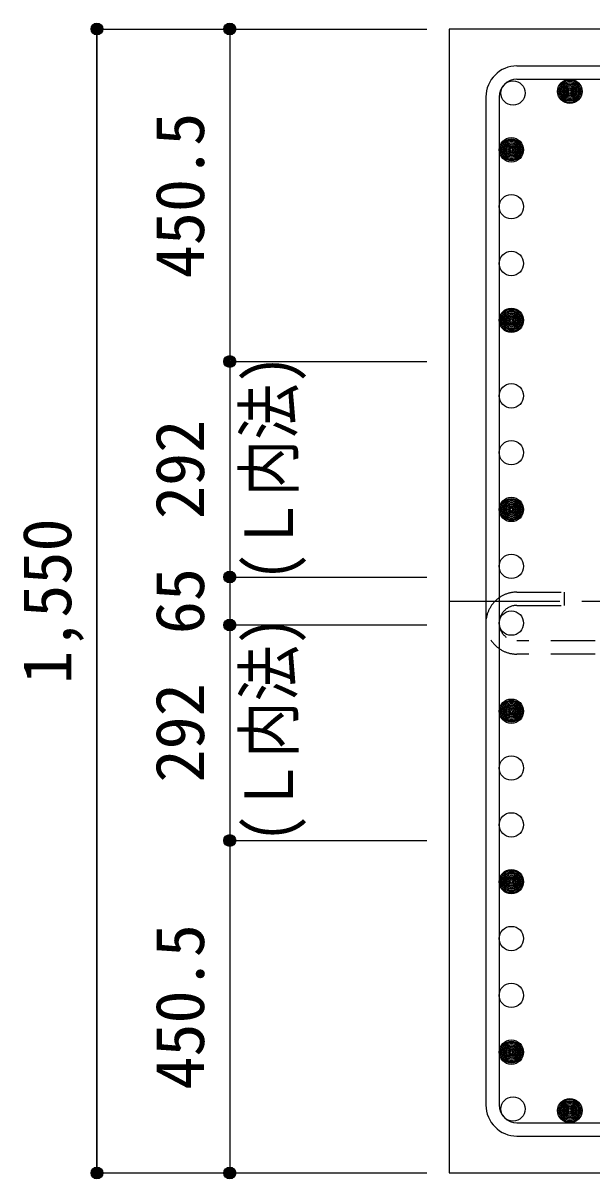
# Model space of a CAD drawing. Units: millimetres at full size, sheet at 1:30. Extents: x -5973 to 5954, y -4195 to 4201.
# Drawn here: x -800 to -29, y -2525 to -959 of the extents above; entities that cross this region are included whole.
import ezdxf
from ezdxf.enums import TextEntityAlignment as Align

# ---------------------------------------------------------------- set-up
doc = ezdxf.new("R2010")
doc.units = ezdxf.units.MM
doc.header["$LTSCALE"] = 30
doc.header["$PDMODE"] = 32
doc.header["$PDSIZE"] = 15
doc.linetypes.add('CHAIN1', pattern=[8, 5, -1, 1, -1])
doc.linetypes.add('DASHED2', pattern=[3, 2, -1])
for name, color, linetype in [('0-1_躯体線', 2, 'Continuous'), ('0-3_立上り筋', 4, 'Continuous'), ('0-4_フープ筋', 7, 'Continuous'), ('0-7_文字', 4, 'Continuous'), ('0-C', 7, 'DASHED2'), ('0-D_寸法', 4, 'Continuous')]:
    doc.layers.add(name, color=color, linetype=linetype)
doc.styles.add('ＭＳ ゴシック', font='')
doc.styles.get('ＭＳ ゴシック').set_extended_font_data('MS Gothic')

msp = doc.modelspace()

# ---------------------------------------------------------------- linework, layer by layer
at = {"layer": '0-1_躯体線'}
for p, q in [((-222.56, -967.16), (-222.56, -2517.16)), ((1727.44, -967.16), (-222.56, -967.16)), ((-222.56, -2517.16), (160.44, -2517.16))]:
    msp.add_line(p, q, dxfattribs=at)
at = {"layer": '0-3_立上り筋', "color": 3}
for centre in [(-135.87, -1053.86), (-58.87, -1051.66), (-138.06, -1130.86), (-138.06, -1207.86), (-138.06, -1284.86), (-138.06, -1361.86), (-138.06, -1464.16), (-138.06, -1541.16), (-138.06, -1618.16), (-138.06, -1695.16), (-138.06, -1772.16), (-138.06, -1891.47), (-138.06, -1968.47), (-138.06, -2045.47), (-138.06, -2122.47), (-138.06, -2199.47), (-138.06, -2276.47), (-138.06, -2353.47), (-135.87, -2430.47), (-58.87, -2432.66)]:
    msp.add_circle(centre, 16.5, dxfattribs=at)
at = {"layer": '0-3_立上り筋'}
for centre, radius in [((-58.87, -1051.66), 14.85), ((-58.87, -1051.66), 13.2), ((-58.87, -1051.66), 11.55), ((-58.87, -1051.66), 9.9), ((-58.87, -1051.66), 8.25), ((-58.87, -1051.66), 6.6), ((-58.87, -1051.66), 4.95), ((-58.87, -1051.66), 3.3), ((-58.87, -1051.66), 1.65), ((-138.06, -1130.86), 14.85), ((-138.06, -1130.86), 13.2), ((-138.06, -1130.86), 11.55), ((-138.06, -1130.86), 9.9), ((-138.06, -1130.86), 8.25), ((-138.06, -1130.86), 6.6), ((-138.06, -1130.86), 4.95), ((-138.06, -1130.86), 3.3), ((-138.06, -1130.86), 1.65), ((-138.06, -1361.86), 14.85), ((-138.06, -1361.86), 13.2), ((-138.06, -1361.86), 11.55), ((-138.06, -1361.86), 9.9), ((-138.06, -1361.86), 8.25), ((-138.06, -1361.86), 6.6), ((-138.06, -1361.86), 4.95), ((-138.06, -1361.86), 3.3), ((-138.06, -1361.86), 1.65), ((-138.06, -1618.16), 14.85), ((-138.06, -1618.16), 13.2), ((-138.06, -1618.16), 11.55), ((-138.06, -1618.16), 9.9), ((-138.06, -1618.16), 8.25), ((-138.06, -1618.16), 6.6), ((-138.06, -1618.16), 4.95), ((-138.06, -1618.16), 3.3), ((-138.06, -1618.16), 1.65), ((-138.06, -1891.47), 14.85), ((-138.06, -1891.47), 13.2), ((-138.06, -1891.47), 11.55), ((-138.06, -1891.47), 9.9), ((-138.06, -1891.47), 8.25), ((-138.06, -1891.47), 6.6), ((-138.06, -1891.47), 4.95), ((-138.06, -1891.47), 3.3), ((-138.06, -1891.47), 1.65), ((-138.06, -2122.47), 14.85), ((-138.06, -2122.47), 13.2), ((-138.06, -2122.47), 11.55), ((-138.06, -2122.47), 9.9), ((-138.06, -2122.47), 8.25), ((-138.06, -2122.47), 6.6), ((-138.06, -2122.47), 4.95), ((-138.06, -2122.47), 3.3), ((-138.06, -2122.47), 1.65), ((-138.06, -2353.47), 14.85), ((-138.06, -2353.47), 13.2), ((-138.06, -2353.47), 11.55), ((-138.06, -2353.47), 9.9), ((-138.06, -2353.47), 8.25), ((-138.06, -2353.47), 6.6), ((-138.06, -2353.47), 4.95), ((-138.06, -2353.47), 3.3), ((-138.06, -2353.47), 1.65), ((-58.87, -2432.66), 14.85), ((-58.87, -2432.66), 13.2), ((-58.87, -2432.66), 11.55), ((-58.87, -2432.66), 9.9), ((-58.87, -2432.66), 8.25), ((-58.87, -2432.66), 6.6), ((-58.87, -2432.66), 4.95), ((-58.87, -2432.66), 3.3), ((-58.87, -2432.66), 1.65)]:
    msp.add_circle(centre, radius, dxfattribs=at)
at = {"layer": '0-4_フープ筋'}
for p, q in [((-130.56, -1017.16), (1235.44, -1017.16)), ((-130.56, -1035.16), (1235.44, -1035.16)), ((-172.56, -1059.16), (-172.56, -2425.16)), ((-154.56, -1059.16), (-154.56, -2425.16)), ((-130.56, -2449.16), (1235.44, -2449.16)), ((-130.56, -2467.16), (1235.44, -2467.16))]:
    msp.add_line(p, q, dxfattribs=at)
for centre, radius, start, end in [((-130.56, -1059.16), 42, 90, 180), ((-130.56, -1059.16), 24, 90, 180), ((-130.56, -2425.16), 42, 180, 270), ((-130.56, -2425.16), 24, 180, 270)]:
    msp.add_arc(centre, radius, start, end, dxfattribs=at)
at = {"layer": '0-C'}
for p, q in [((-130.56, -1730.16), (-66.56, -1730.16)), ((-66.56, -1730.16), (-66.56, -1748.16)), ((-130.56, -1748.16), (-66.56, -1748.16)), ((1235.44, -1796.16), (-130.56, -1796.16)), ((1235.44, -1814.16), (-130.56, -1814.16))]:
    msp.add_line(p, q, dxfattribs=at)
for radius in [42, 24]:
    msp.add_arc((-130.56, -1772.16), radius, 90, 270, dxfattribs=at)
at = {"layer": '0-D_寸法'}
for p, q in [((-699.6, -967.16), (-519.6, -967.16)), ((-699.6, -967.16), (-519.6, -967.16)), ((-699.6, -967.16), (-699.6, -2517.16)), ((-699.6, -2517.16), (-699.6, -967.16)), ((-519.6, -967.16), (-519.6, -1417.66)), ((-519.6, -967.16), (-252.56, -967.16)), ((-519.6, -1417.66), (-252.56, -1417.66)), ((-519.6, -1417.66), (-519.6, -1709.66)), ((-519.6, -1709.66), (-252.56, -1709.66)), ((-519.6, -1709.66), (-519.6, -1774.66)), ((-519.6, -1774.66), (-252.56, -1774.66)), ((-519.6, -1774.66), (-519.6, -2066.66)), ((-519.6, -2066.66), (-252.56, -2066.66)), ((-519.6, -2066.66), (-519.6, -2517.16)), ((-699.6, -2517.16), (-519.6, -2517.16)), ((-519.6, -2517.16), (-252.56, -2517.16)), ((-519.6, -2517.16), (-252.56, -2517.16))]:
    msp.add_line(p, q, dxfattribs=at)
at = {"layer": '0-D_寸法', "linetype": 'CHAIN1'}
msp.add_line((-222.56, -1742.16), (1327.44, -1742.16), dxfattribs=at)
at = {"layer": '0-D_寸法'}
for centre, radius in [((-699.6, -967.16), 8), ((-699.6, -967.16), 7.2), ((-699.6, -967.16), 6.4), ((-699.6, -967.16), 5.6), ((-699.6, -967.16), 4.8), ((-699.6, -967.16), 4), ((-699.6, -967.16), 3.2), ((-699.6, -967.16), 2.4), ((-699.6, -967.16), 1.6), ((-699.6, -967.16), 0.8), ((-519.6, -967.16), 8), ((-519.6, -967.16), 7.2), ((-519.6, -967.16), 6.4), ((-519.6, -967.16), 5.6), ((-519.6, -967.16), 4.8), ((-519.6, -967.16), 4), ((-519.6, -967.16), 3.2), ((-519.6, -967.16), 2.4), ((-519.6, -967.16), 1.6), ((-519.6, -967.16), 0.8), ((-519.6, -1417.66), 8), ((-519.6, -1417.66), 7.2), ((-519.6, -1417.66), 6.4), ((-519.6, -1417.66), 5.6), ((-519.6, -1417.66), 4.8), ((-519.6, -1417.66), 4), ((-519.6, -1417.66), 3.2), ((-519.6, -1417.66), 2.4), ((-519.6, -1417.66), 1.6), ((-519.6, -1417.66), 0.8), ((-519.6, -1709.66), 8), ((-519.6, -1709.66), 7.2), ((-519.6, -1709.66), 6.4), ((-519.6, -1709.66), 5.6), ((-519.6, -1709.66), 4.8), ((-519.6, -1709.66), 4), ((-519.6, -1709.66), 3.2), ((-519.6, -1709.66), 2.4), ((-519.6, -1709.66), 1.6), ((-519.6, -1709.66), 0.8), ((-519.6, -1774.66), 8), ((-519.6, -1774.66), 7.2), ((-519.6, -1774.66), 6.4), ((-519.6, -1774.66), 5.6), ((-519.6, -1774.66), 4.8), ((-519.6, -1774.66), 4), ((-519.6, -1774.66), 3.2), ((-519.6, -1774.66), 2.4), ((-519.6, -1774.66), 1.6), ((-519.6, -1774.66), 0.8), ((-519.6, -2066.66), 8), ((-519.6, -2066.66), 7.2), ((-519.6, -2066.66), 6.4), ((-519.6, -2066.66), 5.6), ((-519.6, -2066.66), 4.8), ((-519.6, -2066.66), 4), ((-519.6, -2066.66), 3.2), ((-519.6, -2066.66), 2.4), ((-519.6, -2066.66), 1.6), ((-519.6, -2066.66), 0.8), ((-699.6, -2517.16), 8), ((-699.6, -2517.16), 7.2), ((-699.6, -2517.16), 6.4), ((-699.6, -2517.16), 5.6), ((-699.6, -2517.16), 4.8), ((-699.6, -2517.16), 4), ((-699.6, -2517.16), 3.2), ((-699.6, -2517.16), 2.4), ((-699.6, -2517.16), 1.6), ((-699.6, -2517.16), 0.8), ((-519.6, -2517.16), 8), ((-519.6, -2517.16), 7.2), ((-519.6, -2517.16), 6.4), ((-519.6, -2517.16), 5.6), ((-519.6, -2517.16), 4.8), ((-519.6, -2517.16), 4), ((-519.6, -2517.16), 3.2), ((-519.6, -2517.16), 2.4), ((-519.6, -2517.16), 1.6), ((-519.6, -2517.16), 0.8)]:
    msp.add_circle(centre, radius, dxfattribs=at)
at = {"layer": '0-D_寸法', "color": 7}
for p in [(-699.6, -967.16), (-519.6, -967.16), (-519.6, -1417.66), (-519.6, -1709.66), (-519.6, -1774.66), (-519.6, -2066.66), (-699.6, -2517.16), (-519.6, -2517.16)]:
    msp.add_point(p, dxfattribs=at)

# ---------------------------------------------------------------- texts
at = {"layer": '0-7_文字', "style": 'ＭＳ ゴシック', "width": 0.85}
for p in [(-413.94, -1714.93), (-413.94, -2069.4)]:
    msp.add_text('(Ｌ内法)', height=65.98, rotation=90, dxfattribs=at).set_placement(p, align=Align.BOTTOM_LEFT)
at = {"layer": '0-D_寸法', "style": 'ＭＳ ゴシック'}
for s, p in [('450.5', (-534.6, -1304.91)), ('292', (-534.6, -1631.16)), ('1,550', (-714.6, -1854.66)), ('65', (-534.6, -1787.16)), ('292', (-534.6, -1988.16)), ('450.5', (-534.6, -2404.41))]:
    msp.add_text(s, height=65.98, rotation=90, dxfattribs=at).set_placement(p, align=Align.BOTTOM_LEFT)

doc.saveas('drawing.dxf')
